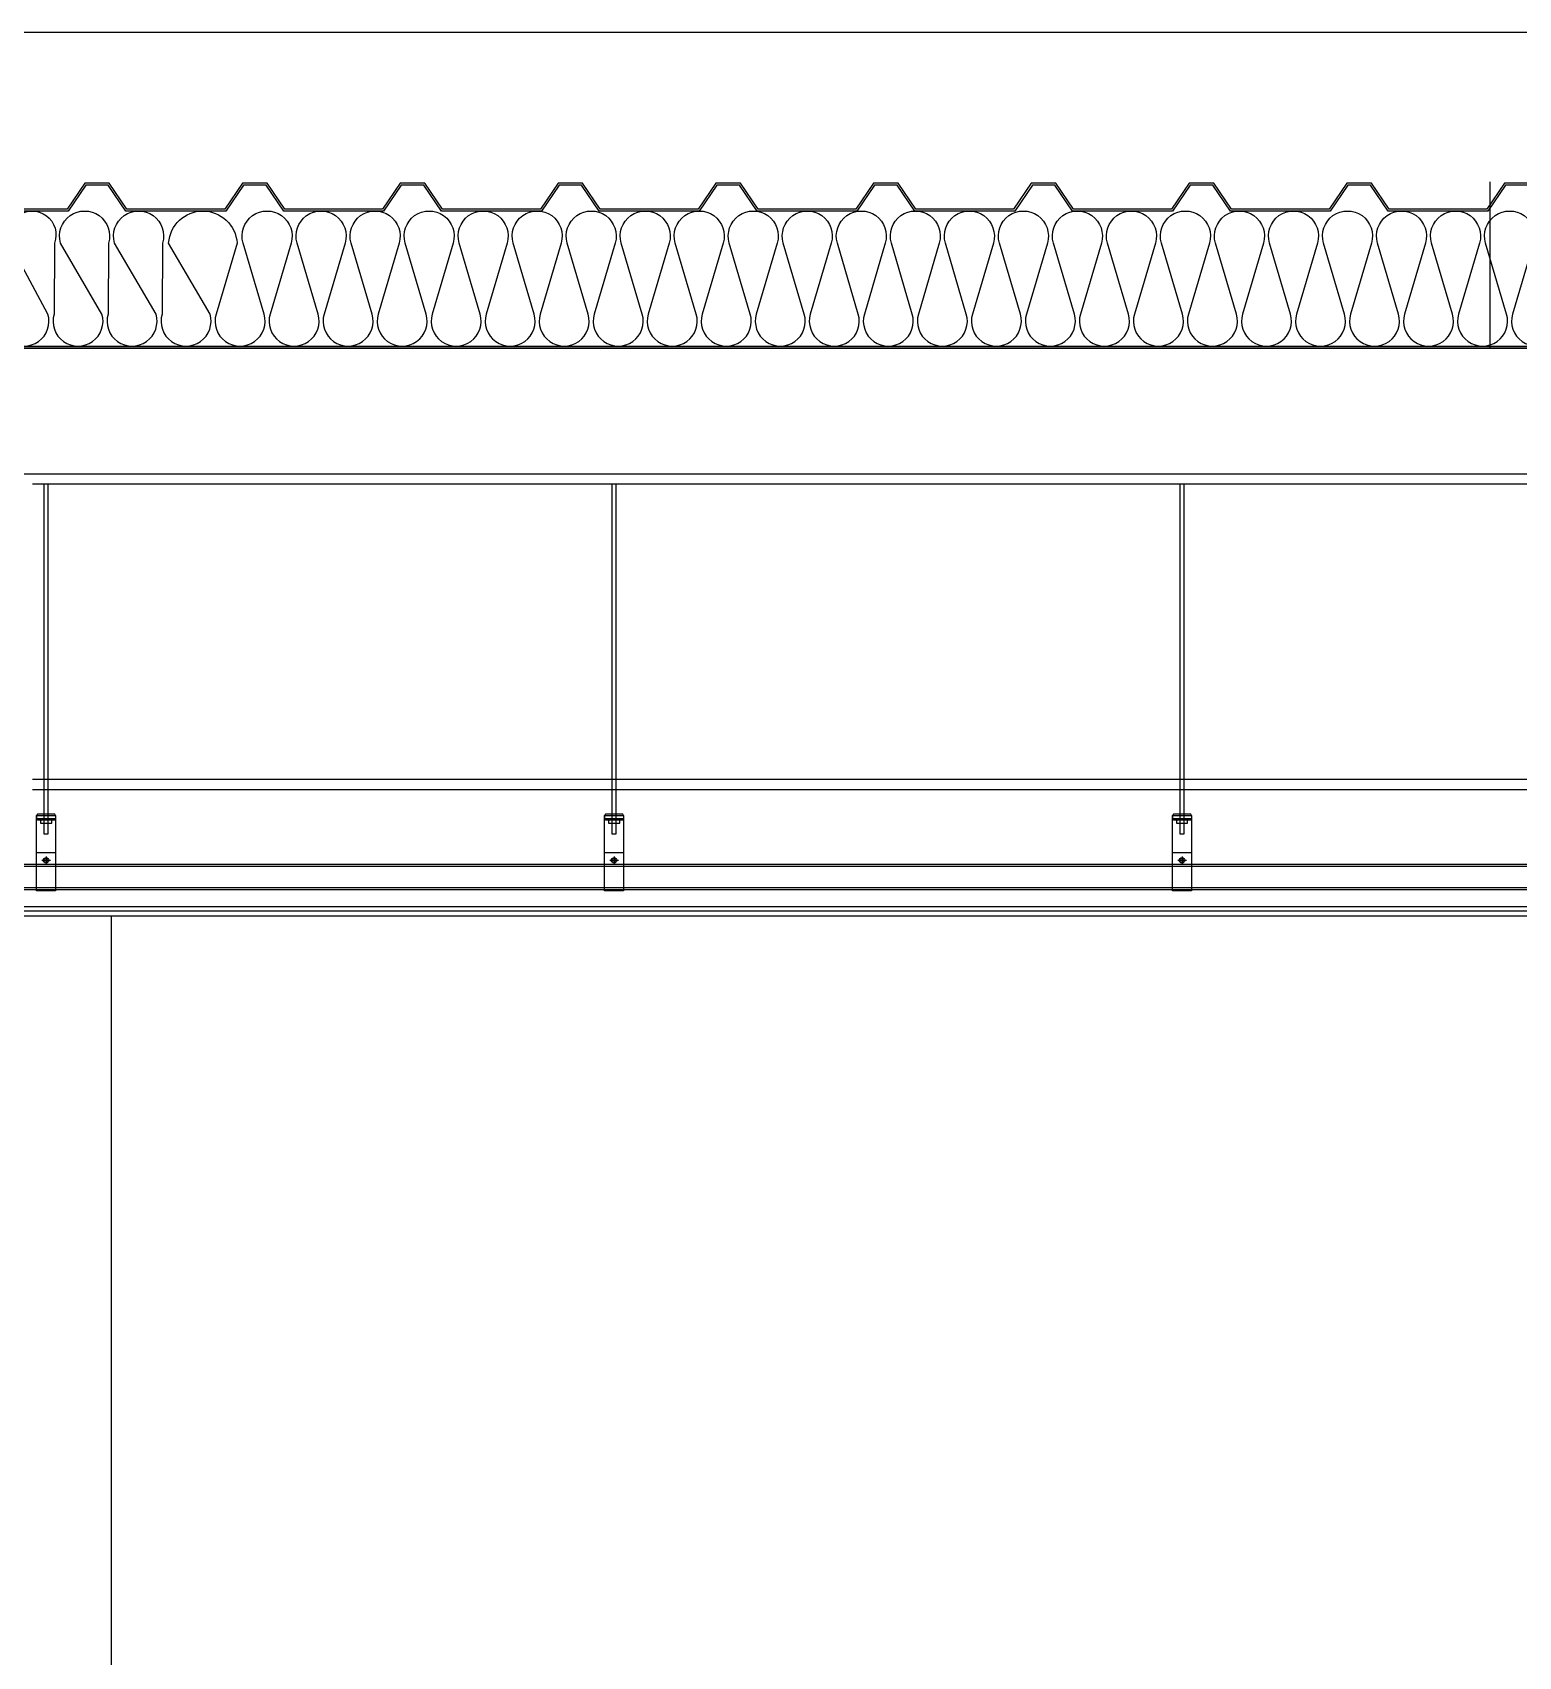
# Model space of a CAD drawing. Header units: millimetres. Extents: x 0 to 672800, y 0 to 118800.
# Drawn here: x 254575 to 256930, y 79921 to 82495 of the extents above; entities that cross this region are included whole.
import ezdxf
from ezdxf.xclip import XClip

# ---------------------------------------------------------------- set-up
doc = ezdxf.new("R2010")
doc.units = ezdxf.units.MM
doc.header["$LTSCALE"] = 200
doc.header["$XCLIPFRAME"] = 0
doc.linetypes.add('CEN-GAUN', pattern=[32.2, 30, -1, 0.2, -1])
for name, color, linetype in [('A_FIN_EXT', 6, 'Continuous'), ('AS-STEL-MAJR', 8, 'Continuous'), ('CEN', 1, 'CEN-GAUN'), ('HAT', 8, 'Continuous'), ('Insul', 252, 'Continuous'), ('SEC-PANEL', 6, 'Continuous'), ('xr-sec$0$ELE-6', 6, 'Continuous')]:
    doc.layers.add(name, color=color, linetype=linetype)

# ---------------------------------------------------------------- blocks, each defined once
blk = doc.blocks.new('BR-ELE1')
at = {"layer": 'HAT', "color": 252}
for p, q in [((4435, 8000), (4435, 10400)), ((435, 10000), (28430, 10000))]:
    blk.add_line(p, q, dxfattribs=at)
blk = doc.blocks.new('sefa ws')
at = {"layer": 'Insul'}
blk.add_lwpolyline([(23051, 45001.1, 1.337394), (23127, 45001.1), (23066.4, 45113.6, -1.431646), (23137.4, 45113.6), (23136.6, 45001.1, 1.337394), (23212.6, 45001.1), (23147, 45113.6, -1.337394), (23223, 45113.6), (23222.2, 45001.1, 1.337394), (23298.2, 45001.1), (23232.6, 45113.6, -1.337394), (23308.6, 45113.6), (23307.8, 45001.1, 1.337394), (23383.8, 45001.1), (23318.2, 45113.6, -0.937213), (23426.6, 45113.6), (23393.4, 45001.1, 1.337394), (23469.4, 45001.1), (23436.2, 45113.6, -1.337394), (23512.2, 45113.6), (23479, 45001.1, 1.337394), (23555, 45001.1), (23521.8, 45113.6, -1.337394), (23597.8, 45113.6), (23564.6, 45001.1, 1.337394), (23640.6, 45001.1), (23607.4, 45113.6, -1.337394), (23683.4, 45113.6), (23650.2, 45001.1, 1.337394), (23726.2, 45001.1), (23693, 45113.6, -1.337394), (23769, 45113.6), (23735.8, 45001.1, 1.337394), (23811.8, 45001.1), (23778.6, 45113.6, -1.337394), (23854.6, 45113.6), (23821.4, 45001.1, 1.337394), (23897.4, 45001.1), (23864.2, 45113.6, -1.337394), (23940.2, 45113.6), (23907, 45001.1, 1.337394), (23983, 45001.1), (23949.8, 45113.6, -1.337394), (24025.8, 45113.6), (23992.6, 45001.1, 1.337394), (24068.6, 45001.1), (24035.4, 45113.6, -1.337394), (24111.4, 45113.6), (24078.2, 45001.1, 1.337394), (24154.2, 45001.1), (24121, 45113.6, -1.337394), (24197, 45113.6), (24163.8, 45001.1, 1.337394), (24239.8, 45001.1), (24206.6, 45113.6, -1.337394), (24282.6, 45113.6), (24249.4, 45001.1, 1.337394), (24325.4, 45001.1), (24292.2, 45113.6, -1.337394), (24368.2, 45113.6), (24335, 45001.1, 1.337394), (24411, 45001.1), (24377.8, 45113.6, -1.337394), (24453.8, 45113.6), (24420.6, 45001.1, 1.337394), (24496.6, 45001.1), (24463.4, 45113.6, -1.337394), (24539.4, 45113.6), (24506.2, 45001.1, 1.337394), (24582.2, 45001.1), (24549, 45113.6, -1.337394), (24625, 45113.6), (24591.8, 45001.1, 1.337394), (24667.8, 45001.1), (24634.6, 45113.6, -1.337394), (24710.6, 45113.6), (24677.4, 45001.1, 1.337394), (24753.4, 45001.1), (24720.2, 45113.6, -1.337394), (24796.2, 45113.6), (24763, 45001.1, 1.337394), (24839, 45001.1), (24805.8, 45113.6, -1.337394), (24881.8, 45113.6), (24848.6, 45001.1, 1.337394), (24924.6, 45001.1), (24891.4, 45113.6, -1.337394), (24967.4, 45113.6), (24934.2, 45001.1, 1.337394), (25010.2, 45001.1), (24977, 45113.6, -1.337394), (25053, 45113.6), (25019.8, 45001.1, 1.337394), (25095.8, 45001.1), (25062.6, 45113.6, -1.337394), (25138.6, 45113.6), (25105.4, 45001.1, 1.337394), (25181.4, 45001.1), (25148.2, 45113.6, -1.337394), (25224.2, 45113.6), (25191, 45001.1, 1.337394), (25267, 45001.1), (25233.8, 45113.6, -1.337394), (25309.8, 45113.6), (25276.6, 45001.1, 1.337394), (25352.6, 45001.1), (25319.4, 45113.6, -1.337394), (25395.4, 45113.6), (25362.2, 45001.1, 1.337394), (25438.2, 45001.1), (25405, 45113.6, -1.337394), (25481, 45113.6), (25447.8, 45001.1, 1.337394), (25523.8, 45001.1)], format="xyb", dxfattribs=at)
at = {"layer": 'SEC-PANEL'}
for p, q in [((21562.3, 44950.4), (71212.6, 44950.4)), ((21562.3, 44947.4), (71212.6, 44947.4))]:
    blk.add_line(p, q, dxfattribs=at)
for points in [[(25474.2, 45208.4), (25435.2, 45208.4), (25407.2, 45167.4), (25252.2, 45167.4), (25224.2, 45208.4), (25185.2, 45208.4), (25157.2, 45167.4), (25002.2, 45167.4), (24974.2, 45208.4), (24935.2, 45208.4), (24907.2, 45167.4), (24752.2, 45167.4), (24724.2, 45208.4), (24685.2, 45208.4), (24657.2, 45167.4), (24502.2, 45167.4), (24474.2, 45208.4), (24435.2, 45208.4), (24407.2, 45167.4), (24252.2, 45167.4), (24224.2, 45208.4), (24185.2, 45208.4), (24157.2, 45167.4), (24002.2, 45167.4), (23974.2, 45208.4), (23935.2, 45208.4), (23907.2, 45167.4), (23752.2, 45167.4), (23724.2, 45208.4), (23685.2, 45208.4), (23657.2, 45167.4), (23502.2, 45167.4), (23474.2, 45208.4), (23435.2, 45208.4), (23407.2, 45167.4), (23252.2, 45167.4), (23224.2, 45208.4), (23185.2, 45208.4), (23157.2, 45167.4), (23002.2, 45167.4)], [(25472.6, 45205.4), (25436.8, 45205.4), (25408.8, 45164.4), (25250.6, 45164.4), (25222.6, 45205.4), (25186.8, 45205.4), (25158.8, 45164.4), (25000.6, 45164.4), (24972.6, 45205.4), (24936.8, 45205.4), (24908.8, 45164.4), (24750.6, 45164.4), (24722.6, 45205.4), (24686.8, 45205.4), (24658.8, 45164.4), (24500.6, 45164.4), (24472.6, 45205.4), (24436.8, 45205.4), (24408.8, 45164.4), (24250.6, 45164.4), (24222.6, 45205.4), (24186.8, 45205.4), (24158.8, 45164.4), (24000.6, 45164.4), (23972.6, 45205.4), (23936.8, 45205.4), (23908.8, 45164.4), (23750.6, 45164.4), (23722.6, 45205.4), (23686.8, 45205.4), (23658.8, 45164.4), (23500.6, 45164.4), (23472.6, 45205.4), (23436.8, 45205.4), (23408.8, 45164.4), (23250.6, 45164.4), (23222.6, 45205.4), (23186.8, 45205.4), (23158.8, 45164.4), (23000.6, 45164.4)]]:
    blk.add_lwpolyline(points, dxfattribs=at)

msp = doc.modelspace()

# ---------------------------------------------------------------- linework, layer by layer
at = {"color": 8}
for p, q in [((252928, 81176.9), (280802, 81176.9)), ((252928, 81173.9), (280802, 81173.9)), ((254611.7, 81194.9), (254581.7, 81194.9)), ((254603.6, 81182.9), (254589.9, 81182.9)), ((254596.7, 81189.1), (254596.7, 81176.7)), ((255511.7, 81194.9), (255481.7, 81194.9)), ((255503.6, 81182.9), (255489.9, 81182.9)), ((255496.7, 81189.1), (255496.7, 81176.7)), ((256411.7, 81194.9), (256381.7, 81194.9)), ((256403.6, 81182.9), (256389.9, 81182.9)), ((256396.7, 81189.1), (256396.7, 81176.7)), ((252928, 81139.9), (280802, 81139.9)), ((252928, 81136.9), (280802, 81136.9))]:
    msp.add_line(p, q, dxfattribs=at)
at = {"color": 1}
for p, q in [((252938, 81109.9), (280822, 81109.9)), ((252938, 81102.9), (280822, 81102.9)), ((252938, 81094.9), (280822, 81094.9))]:
    msp.add_line(p, q, dxfattribs=at)
at = {"color": 8}
for points in [[(254593.4, 81778.9), (254593.4, 81224.8), (254600.1, 81224.8), (254600.1, 81778.9)], [(255493.4, 81778.9), (255493.4, 81224.8), (255500.1, 81224.8), (255500.1, 81778.9)], [(256393.4, 81778.9), (256393.4, 81224.8), (256400.1, 81224.8), (256400.1, 81778.9)], [(254611.7, 81254), (254610.4, 81256), (254583, 81256), (254581.7, 81254), (254581.7, 81249), (254583, 81247), (254610.4, 81247), (254611.7, 81249), (254581.7, 81249)], [(255511.7, 81254), (255510.4, 81256), (255483, 81256), (255481.7, 81254), (255481.7, 81249), (255483, 81247), (255510.4, 81247), (255511.7, 81249), (255481.7, 81249)], [(256411.7, 81254), (256410.4, 81256), (256383, 81256), (256381.7, 81254), (256381.7, 81249), (256383, 81247), (256410.4, 81247), (256411.7, 81249), (256381.7, 81249)], [(254588, 81247), (254588, 81241.9), (254605.6, 81241.9), (254605.6, 81247)], [(255488, 81247), (255488, 81241.9), (255505.6, 81241.9), (255505.6, 81247)], [(256388, 81247), (256388, 81241.9), (256405.6, 81241.9), (256405.6, 81247)]]:
    msp.add_lwpolyline(points, dxfattribs=at)
for points in [[(254581.7, 81254), (254611.7, 81254), (254611.7, 81134.9), (254581.7, 81134.9)], [(255481.7, 81254), (255511.7, 81254), (255511.7, 81134.9), (255481.7, 81134.9)], [(256381.7, 81254), (256411.7, 81254), (256411.7, 81134.9), (256381.7, 81134.9)]]:
    msp.add_lwpolyline(points, close=True, dxfattribs=at)
for centre, radius in [((254596.7, 81182.9), 4.25), ((254596.7, 81182.9), 3.25), ((255496.7, 81182.9), 4.25), ((255496.7, 81182.9), 3.25), ((256396.7, 81182.9), 4.25), ((256396.7, 81182.9), 3.25)]:
    msp.add_circle(centre, radius, dxfattribs=at)
at = {"layer": 'A_FIN_EXT'}
msp.add_lwpolyline([(254700, 81094.9), (254700, 77576.4)], dxfattribs=at)
at = {"layer": 'AS-STEL-MAJR'}
for p, q in [((280800, 81794.9), (254225.3, 81794.9)), ((268425.3, 81778.9), (254575.3, 81778.9)), ((268425.3, 81310.9), (254575.3, 81310.9)), ((268425.3, 81294.9), (254575.3, 81294.9))]:
    msp.add_line(p, q, dxfattribs=at)
at = {"layer": 'CEN'}
msp.add_line((289650, 81994.9), (204450, 81994.9), dxfattribs=at)
at = {"layer": 'xr-sec$0$ELE-6'}
msp.add_line((280880, 82494.9), (252885, 82494.9), dxfattribs=at)

# ---------------------------------------------------------------- block references
ref = msp.add_blockref('BR-ELE1', (252450, 71994.9))
XClip(ref).set_block_clipping_path([(534.9962239274, 9999.9999999999), (28381.0000000978, 10263.500000002)])
at = {"layer": 'SEC-PANEL', "color": 0}
ref = msp.add_blockref('sefa ws', (231472.7, 37047.6), dxfattribs=at)
XClip(ref).set_block_clipping_path([(21512.6117764015, 44947.3513414026), (49257.3155524734, 45210.8513414047)])

doc.saveas('drawing.dxf')
